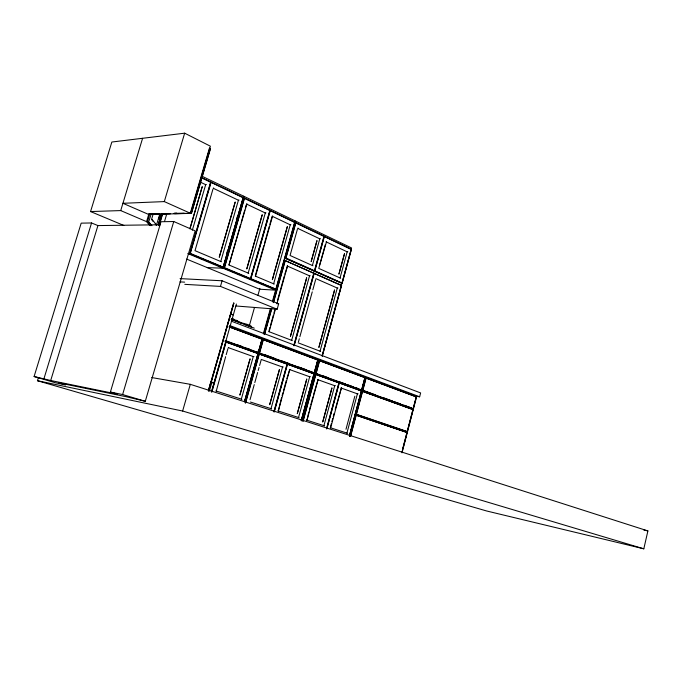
<?xml version="1.0" encoding="UTF-8"?>
<svg xmlns="http://www.w3.org/2000/svg" width="682" height="682" viewBox="0 0 682 682"><rect width="100%" height="100%" fill="white"/><g stroke="black" fill="none" stroke-linecap="round" stroke-linejoin="round"><path stroke-width="1.02" d="M254.258 328.127L231.096 319.219M38.363 377.709L37.442 380.718L486.564 510.963L643.817 548.814L647.9 530.92L190.312 384.324L151.694 377.547M402.84 448.219L415.278 400.368M415.807 398.331L416.335 396.293L318.528 359.661L316.431 359.388M402.141 451.578L407.086 432.567L356.192 415.304L350.599 436.275M402.005 452.839L407.325 432.379L356.072 414.98L355.365 414.852L349.653 436.284M407.452 431.885L413.266 409.498L362.432 391.11L361.724 391.008L355.501 414.341L407.452 431.885L355.501 414.341M413.394 409.012L416.583 396.762L365.978 377.828L365.271 377.726L361.861 390.496L413.394 409.012L361.861 390.496M415.491 396.165L419.635 396.788L420.632 392.934L231.317 321.171M347.505 433.368L346.925 433.07L357.402 393.838L358.076 393.787M349.406 435.645L365.032 377.078M349.465 435.866L361.426 391.025L339.269 383.02L326.951 428.714M349.585 436.207L361.682 390.837L315.723 374.213L315.024 374.12L302.458 420.172M361.818 390.326L365.228 377.547L319.483 360.428L318.784 360.335L315.169 373.583L361.818 390.326L315.169 373.583M350.352 436.429L356.072 414.98M356.209 414.468L362.432 391.11M362.568 390.598L365.978 377.828M324.513 425.977L323.924 425.67L334.717 385.714L335.399 385.671M326.55 428.586L338.877 382.875L315.851 374.554L303.14 421.144M326.687 428.893L339.15 382.687L338.442 382.585M330.54 426.693L331.358 423.633M331.912 421.595L332.731 418.535M333.285 416.497L334.103 413.437M335.203 409.362L341.435 387.836L330.634 427.946L330.267 427.708L346.925 433.07M302.868 421.323L315.723 374.213M315.868 373.685L319.483 360.428M322.347 355.032L351.545 247.95L201.77 176.109M322.373 355.143L341.35 285.545L314.155 273.465L294.215 345.612M322.219 356.498L341.614 285.374L284.454 260.268L272.757 301.964M342.159 283.362L351.452 249.28L295.707 222.596L295.016 222.605L285.042 258.163L342.159 283.362L285.042 258.163M313.498 394.793L318.102 379.473L306.968 420.334L308.81 412.005M309.364 409.976L310.191 406.941M310.745 404.912L312.953 396.813M299.134 417.819L298.546 417.512L309.688 376.762L310.37 376.703M301.248 420.393L317.897 359.423L229.749 326.405M320.625 351.452L320.054 351.187L337.292 288.051L337.957 287.966M340.625 278.188L340.045 277.958L347.181 251.837L347.846 251.735M301.265 420.547L314.01 373.889L287.463 364.29L274.283 411.962M301.41 420.862L314.283 373.693L259.151 353.753L258.461 353.66L244.94 401.877M314.428 373.165L318.051 359.891L263.184 339.363L262.493 339.278L258.614 353.106L314.428 373.165L258.614 353.106M301.896 420.598L318.528 359.661M293.806 345.459L313.763 273.286L284.454 260.268M293.942 345.8L314.027 273.124L313.345 273.098M286.849 378.57L289.807 369.346L278.273 411.11L281.547 397.751M282.101 395.731L282.945 392.704M283.499 390.684L286.287 380.59M298.469 341.818L299.313 338.758M299.875 336.72L312.254 291.887M312.816 289.85L315.63 279.654M319.585 265.315L325.229 244.881M326.533 241.616L318.741 268.376L340.045 277.958M271.598 408.961L271.018 408.654L282.544 367.044L283.235 366.984M292.237 340.608L291.666 340.344L309.526 275.826L310.191 275.733M312.961 265.741L312.382 265.511L319.773 238.828L320.438 238.717M273.849 411.826L287.037 364.137L259.296 354.111L245.631 402.84M274.275 411.118L287.327 363.941L286.636 363.847M269.04 330.565L269.902 327.488M270.481 325.442L273.346 315.186M273.925 313.132L274.786 310.054M277.369 300.83L284.258 276.219M284.837 274.164L287.574 265.767L277.054 303.337M312.382 265.511L290.063 255.477L297.386 229.34M250.021 399.712L254.25 384.605M254.812 382.593L257.625 372.525M258.197 370.514L259.041 367.496M259.603 365.484L261.291 359.44L282.544 367.044M269.1 331.767L275.639 308.409M235.946 305.979L277.156 309.227L278.665 303.814L222.093 280.779L180.082 278.614M241.905 399.422L241.326 399.106L253.278 356.575L253.968 356.507M273.653 283.823L290.234 224.813L290.907 224.693M225.077 340.966L257.728 352.79L258.282 350.812M263.337 333.865L270.481 308.409M272.476 301.282L295.05 220.849M244.565 401.391L257.967 353.626L226.1 342.108L211.863 392.09M244.599 401.323L262.212 338.562L260.14 338.332M276.005 289.492L294.88 222.204L244.318 198.01L243.645 198.036L223.56 267.838L276.005 289.492L223.56 267.838M244.702 401.775L258.265 353.429L225.265 341.656L258.265 353.429M257.728 352.79L258.418 352.875L262.306 339.031L229.8 326.866M263.917 333.498L270.763 309.082M264.301 334.581L271.717 308.119M273.431 302.015L285.136 260.285M285.724 258.18L295.707 222.596M245.324 403.071L259.151 353.753M259.305 353.199L263.184 339.363M264.59 334.393L271.768 308.784M273.491 302.637L285.272 260.643M295.835 222.954L286.005 258.009L314.47 270.72L323.959 236.407L295.016 222.605M255.494 275.034L263.832 245.631M264.403 243.61L269.296 226.373M269.867 224.344L272.169 216.237L290.234 224.813M255.545 276.193L272.612 215.998M249.245 326.047L254.429 307.701M257.881 295.477L259.902 288.35M208.317 390.812L233.636 303.081M208.436 390.854L210.9 381.75M208.607 390.905L211.198 381.963M211.318 381.809L233.773 303.089M233.935 303.123L211.113 382.099L214.012 382.687M209.383 391.153L211.88 382.389M211.386 391.937L233.261 315.127L231.019 314.266L233.355 314.777L236.415 304.044M211.821 391.306L225.947 341.742M233.815 319.329L233.423 319.867L234.079 320.182M232.877 319.688L233.619 319.918L233.713 319.287L232.349 318.886M233.636 319.952L233.798 319.295M248.18 273.09L265.289 212.972L265.963 212.844M216.237 391.161L225.648 356.677M226.219 354.657L227.941 348.613M269.816 210.508L250.49 278.529L224.531 267.676L244.463 198.385L294.607 222.366M270.243 210.712L250.933 278.716L275.869 289.134M248.76 273.329L228.982 264.991L240.652 224.361M241.232 222.332L244.736 210.141M245.315 208.104L246.193 205.06M221.318 261.76L220.746 261.521L238.419 200.218L239.092 200.082M226.722 253.278L227.6 250.243M236.339 219.877L237.217 216.842M243.662 196.203L222.946 268.197L207.268 267.608M223.304 267.48L189.34 253.542L223.304 267.48L243.423 197.575L202.358 177.934M37.442 380.718L182.623 411.024L190.312 384.324M224.225 267.856L244.318 198.01M184.805 284.351L220.474 286.414L222.093 280.779M34.1 376.524L55.506 382.781L65.557 384.853L58.507 382.79L125.897 396.651L145.292 401.297L195.154 230.866L173.757 221.522L160.995 221.735L110.39 392.056L117.568 394.179L50.707 380.505L34.1 376.524L81.184 223.142L91.55 222.963L97.927 225.58L160.364 224.762M189.835 253.175L210.593 182.188L202.162 178.155M189.997 253.559L210.909 182.017L210.244 182.06M220.746 261.521L195.001 250.669L212.92 189.264M190.747 211.752L209.459 148.079L210.508 148.608L191.523 213.244L174.609 213.688M190.636 213.381L164.311 201.591L122.93 203.296L148.71 214.472L190.636 213.381L210.371 146.187L184.66 133.186L111.848 142.026L90.561 211.556L123.826 225.461M191.429 212.937L210.227 148.932M189.869 228.82L202.247 186.621L190.065 228.479M192.333 230.218L205.674 184.677L206.356 184.532M110.39 392.056L122.615 394.546L173.757 221.522M159.724 214.267L156.417 225.375L155.181 223.875M158.795 218.931L159.989 214.898M164.311 201.591L184.66 133.186M158.505 223.849L159.409 220.806M160.62 216.748L161.523 213.713M158.471 224.267L161.464 214.191M158.522 224.676L161.847 213.492M158.872 225.691L162.495 213.475M159.179 225.614L162.776 213.5M164.72 220.789L166.527 214.702M149.818 225.469L146.562 221.641L148.991 213.517M150.662 225.665L147.423 221.838L149.827 213.781M151.216 225.205L148.633 222.153L151.216 213.824M153.186 213.909L151.668 219.007L156.664 225.069M90.561 211.556L120.723 210.585L142.598 138.301M50.707 380.505L97.927 225.58M43.998 378.544L91.55 222.963M213.645 187.993L213.219 188.258L238.419 200.218M345.987 429.268L354.819 396.233M298.111 228.112L297.667 228.334L319.773 238.828M228.666 347.445L228.223 347.607L253.278 356.575M235.06 320.881L235.563 320.855M237.677 321.657L236.211 320.992M242.749 197.61L243.423 197.575M269.424 210.363L270.106 210.346L250.635 278.895L249.962 278.861M151.336 213.816L149.222 213.867L150.27 214.327L170.381 213.798M174.601 213.193L176.715 213.134M150.526 214.029L158.855 213.807M173.765 213.406L184.157 213.134M294.198 222.213L294.88 222.204M323.532 236.245L324.223 236.245L314.598 271.061L313.916 271.035M350.761 249.262L351.452 249.28M237.686 321.034L237.421 320.762M340.923 285.34L341.614 285.374M179.946 281.871L184.66 282.143M276.551 303.661L278.665 303.814M262.306 339.031L229.118 326.797M318.051 359.891L262.493 339.278M232.23 318.912L231.53 318.809L232.264 319.15M231.616 319.415L232.17 319.508M365.228 377.547L318.784 360.335M316.286 373.634L317.335 373.787M313.584 373.591L314.283 373.693M416.583 396.762L365.271 377.726M361.682 390.837L315.024 374.12M413.266 409.498L361.724 391.008M211.548 382.611L213.637 382.96M406.617 432.252L407.325 432.379M232.042 318.826L232.741 319.023M233.321 319.466L234.258 319.611L233.534 319.27M643.757 529.982L647.9 530.92M233.44 319.534L231.82 319.031M236.049 320.293L236.748 320.472M236.432 320.429L235.23 320.216L235.75 320.472M239.902 322.33C242.869 323.43 252.485 325.016 251.394 327.121M147.423 221.838L148.633 222.153M233.099 319.457L232.392 319.244M236.782 320.855L236.083 320.651M182.623 411.024L643.817 548.814M122.615 394.546L145.292 401.297M244.113 324.436L245.52 324.896M215.904 390.939L241.326 399.106M250.439 402.039L271.018 408.654M277.924 410.879L298.546 417.512M306.61 420.103L323.924 425.67M355.365 414.852L405.611 431.911M289.356 369.482L309.688 376.762M317.642 379.601L334.717 385.714M340.974 387.956L357.402 393.838M258.461 353.66L312.586 373.233M236.782 344.581L241.752 346.379M246.722 348.187L249.697 349.269M264.974 354.802L273.951 358.059M281.922 360.948L288.904 363.48M298.878 367.095L305.86 369.627M323.336 375.961L328.349 377.777M338.357 381.409L345.365 383.949M348.366 385.04L353.37 386.847M355.373 387.581L358.374 388.663M363.864 390.658L375.68 394.938M383.548 397.794L392.406 401.007M395.355 402.073L400.274 403.855M404.213 405.287L411.101 407.785M225.358 340.591L258.273 352.517L262.007 339.227L229.237 326.968M225.759 341.043L258.418 352.875M246.176 325.126L251.061 326.985M229.757 325.544L419.635 396.788M231.667 319.04L241.437 322.765L241.317 323.208L231.539 319.483M268.759 331.588L291.666 340.344M298.187 342.833L320.054 351.187M220.474 286.414L277.156 309.227M186.621 259.092L259.654 289.228L275.605 290.157L187.789 253.534M237.225 320.676L237.66 320.804M235.512 320.438L235.955 320.557M228.982 264.991L246.918 203.799L246.483 204.046L265.289 212.972M255.204 276.048L274.224 284.062M120.723 210.585L146.562 221.641M287.131 265.963L309.526 275.826M315.911 278.64L337.292 288.051M190.449 212.767L191.523 213.244M199.996 181.975L205.674 184.677M326.073 241.82L347.181 251.837M149.426 222.69L151.958 225.691M151.472 219.382L153.322 221.633M413.036 409.686L407.342 431.578L356.464 414.272L362.551 391.434L413.036 409.686M416.344 396.941L413.292 408.706L362.807 390.496L366.098 378.152L416.344 396.941M364.972 377.734L361.699 390.002L316.141 373.489L319.619 360.769L364.972 377.734M331.912 388.032L322.765 421.86L331.912 388.032M351.196 249.433L342.04 283.021L314.871 270.899L324.351 236.594L351.196 249.433M306.755 379.107L297.309 413.599L306.755 379.107M334.555 290.063L318.912 347.308L334.555 290.063M344.487 253.747L338.954 273.985L344.487 253.747M317.778 360.079L314.3 372.824L259.603 353.003L263.329 339.721L317.778 360.079M279.475 369.414L269.705 404.648L279.475 369.414M306.653 277.855L290.438 336.354L306.653 277.855M316.942 240.746L311.214 261.419L316.942 240.746M250.047 358.971L239.919 394.98L250.047 358.971M287.25 226.739L272.365 279.646L287.344 226.808M262.178 214.898L246.824 268.802L262.178 214.898M237.285 320.651L237.327 321.35L237.285 320.651M235.171 202.153L219.297 257.123L235.171 202.153M243.124 197.746L223.159 267.105L190.321 253.38L211.062 182.409L243.124 197.746"/></g></svg>
